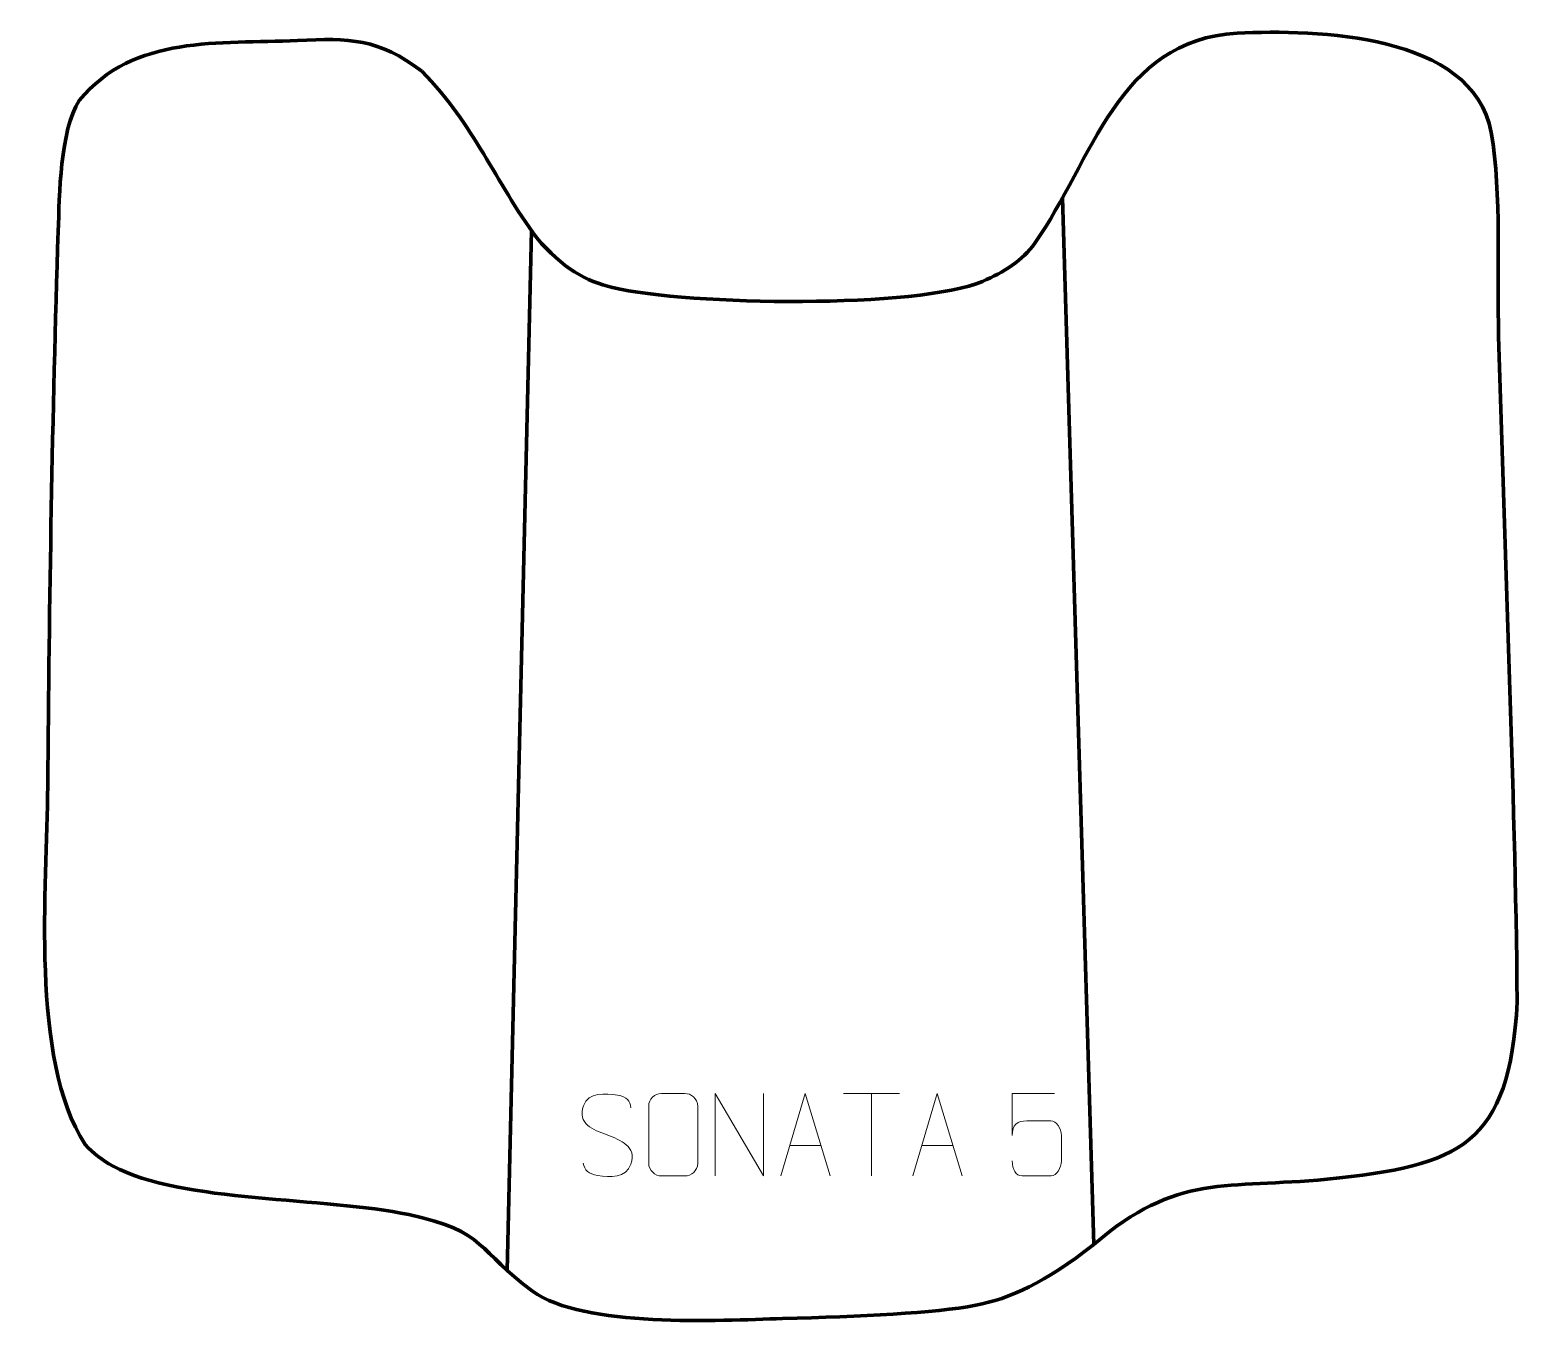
# Model space of a CAD drawing. Header units: millimetres. Extents: x -498 to -48, y 286 to 679.
import ezdxf

# ---------------------------------------------------------------- set-up
doc = ezdxf.new("R2010")
doc.units = ezdxf.units.MM
doc.header["$MEASUREMENT"] = 0
doc.layers.add('layer 2', color=7, linetype='Continuous')
doc.layers.add('layer 3', color=7, linetype='Continuous')

msp = doc.modelspace()

# ---------------------------------------------------------------- linework, layer by layer
at = {"layer": 'layer 2', "color": 140, "lineweight": 158}
for points in [[(-185.4417, 628.224), (-185.4417, 628.224), (-175.9842, 311.4326), (-175.9842, 311.4326)], [(-353.5005, 303.6277), (-353.5005, 303.6277), (-346.128, 618.3648), (-346.128, 618.3648)]]:
    msp.add_open_spline(points, degree=3, dxfattribs=at)
at = {"layer": 'layer 3', "color": 242, "lineweight": 158}
msp.add_open_spline([(-379.283, 666.588), (-362.9809, 649.78), (-357.4588, 633.6924), (-344.4969, 616.1059), (-344.4969, 616.1059), (-336.7, 606.958), (-329.456, 602.9617), (-321.6218, 601.1208), (-321.6218, 601.1208), (-298.2982, 595.6401), (-228.9889, 594.725), (-209.6074, 602.9832), (-209.6074, 602.9832), (-203.2261, 605.7021), (-197.5229, 609.2668), (-193.8014, 614.5531), (-193.8014, 614.5531), (-176.1787, 639.5857), (-168.9667, 675.956), (-132.5157, 678.1404), (-132.5157, 678.1404), (-108.5975, 679.138), (-61.4437, 678.2207), (-55.6668, 648.0322), (-55.6668, 648.0322), (-52.5255, 629.3079), (-53.9647, 605.7699), (-53.4357, 586.322), (-53.4357, 586.322), (-51.5919, 519.2868), (-48.5473, 451.8899), (-47.8087, 384.879), (-47.8087, 384.879), (-50.2438, 341.5114), (-64.6918, 335.3437), (-105.3578, 331.2161), (-105.3578, 331.2161), (-135.6427, 328.3086), (-150.9369, 333.1681), (-175.9842, 311.4326), (-175.9842, 311.4326), (-190.9831, 299.7716), (-201.2334, 295.1048), (-211.6786, 293.0723), (-211.6786, 293.0723), (-224.1363, 290.6482), (-246.4626, 289.7021), (-270.1701, 289.0409), (-270.1701, 289.0409), (-289.4171, 288.5041), (-330.3375, 286.1179), (-345.8372, 297.3796), (-345.8372, 297.3796), (-362.579, 309.5438), (-359.478, 315.4661), (-383.1882, 320.5128), (-383.1882, 320.5128), (-408.5437, 325.9098), (-452.0479, 323.9781), (-472.7103, 335.2277), (-472.7103, 335.2277), (-476.1471, 337.0988), (-478.5222, 338.927), (-481.2054, 341.7628), (-481.2054, 341.7628), (-497.9323, 367.873), (-492.7114, 419.3522), (-492.4983, 450.2116), (-492.4983, 450.2116), (-492.0127, 505.9791), (-491.1607, 562.478), (-489.315, 618.2034), (-489.315, 618.2034), (-488.9544, 629.0911), (-488.7687, 648.5083), (-482.976, 657.736), (-482.976, 657.736), (-466.37, 677.7922), (-440.6223, 674.7577), (-416.9383, 675.8876), (-416.9383, 675.8876), (-401.1977, 676.6386), (-392.3245, 676.5108), (-379.283, 666.588)], degree=3, knots=[0, 0, 0, 0, 0.04545455, 0.04545455, 0.04545455, 0.04545455, 0.09090909, 0.09090909, 0.09090909, 0.09090909, 0.13636364, 0.13636364, 0.13636364, 0.13636364, 0.18181818, 0.18181818, 0.18181818, 0.18181818, 0.22727273, 0.22727273, 0.22727273, 0.22727273, 0.27272727, 0.27272727, 0.27272727, 0.27272727, 0.31818182, 0.31818182, 0.31818182, 0.31818182, 0.36363636, 0.36363636, 0.36363636, 0.36363636, 0.40909091, 0.40909091, 0.40909091, 0.40909091, 0.45454545, 0.45454545, 0.45454545, 0.45454545, 0.5, 0.5, 0.5, 0.5, 0.54545455, 0.54545455, 0.54545455, 0.54545455, 0.59090909, 0.59090909, 0.59090909, 0.59090909, 0.63636364, 0.63636364, 0.63636364, 0.63636364, 0.68181818, 0.68181818, 0.68181818, 0.68181818, 0.72727273, 0.72727273, 0.72727273, 0.72727273, 0.77272727, 0.77272727, 0.77272727, 0.77272727, 0.81818182, 0.81818182, 0.81818182, 0.81818182, 0.86363636, 0.86363636, 0.86363636, 0.86363636, 0.90909091, 0.90909091, 0.90909091, 0.90909091, 1, 1, 1, 1], dxfattribs=at)
at = {"layer": 'layer 3', "color": 250, "lineweight": 9}
for points, knots in [([(-323.2146, 344.7006), (-327.4629, 346.171), (-332.371, 347.9668), (-330.3659, 353.4871), (-330.3659, 353.4871), (-328.8624, 357.627), (-323.6488, 357.2385), (-320.0452, 356.6374), (-320.0452, 356.6374), (-317.1846, 356.1602), (-316.3199, 354.947), (-316.0093, 352.8629)], [0, 0, 0, 0, 0.25, 0.25, 0.25, 0.25, 0.5, 0.5, 0.5, 0.5, 1, 1, 1, 1]), ([(-306.7342, 357.177), (-304.4085, 357.177), (-302.0824, 357.177), (-299.7563, 357.177), (-299.7563, 357.177), (-297.8097, 357.2126), (-295.8183, 355.721), (-295.7916, 353.2834), (-295.7916, 353.2834), (-295.792, 347.5365), (-295.792, 341.7892), (-295.7916, 336.0415), (-295.7916, 336.0415), (-295.9314, 333.7181), (-297.6086, 332.2385), (-299.7563, 332.2277), (-299.7563, 332.2277), (-302.0882, 332.2281), (-304.4201, 332.2281), (-306.7516, 332.2277), (-306.7516, 332.2277), (-308.6766, 332.1223), (-310.6487, 334.0068), (-310.6375, 336.0241), (-310.6375, 336.0241), (-310.6372, 341.7942), (-310.6372, 347.5639), (-310.6375, 353.3332), (-310.6375, 353.3332), (-310.6333, 355.4713), (-308.8866, 357.1905), (-306.7342, 357.177)], [0, 0, 0, 0, 0.11111111, 0.11111111, 0.11111111, 0.11111111, 0.22222222, 0.22222222, 0.22222222, 0.22222222, 0.33333333, 0.33333333, 0.33333333, 0.33333333, 0.44444444, 0.44444444, 0.44444444, 0.44444444, 0.55555556, 0.55555556, 0.55555556, 0.55555556, 0.66666667, 0.66666667, 0.66666667, 0.66666667, 0.77777778, 0.77777778, 0.77777778, 0.77777778, 1, 1, 1, 1]), ([(-290.542, 332.2238), (-290.542, 332.2238), (-290.542, 357.1773), (-290.542, 357.1773), (-290.542, 357.1773), (-290.542, 357.1773), (-275.8872, 332.2238), (-275.8872, 332.2238), (-275.8872, 332.2238), (-275.8872, 332.2238), (-275.8872, 357.1773), (-275.8872, 357.1773)], [0, 0, 0, 0, 0.25, 0.25, 0.25, 0.25, 0.5, 0.5, 0.5, 0.5, 1, 1, 1, 1]), ([(-270.6851, 332.2238), (-270.6851, 332.2238), (-263.3141, 357.1773), (-263.3141, 357.1773), (-263.3141, 357.1773), (-263.3141, 357.1773), (-255.7442, 332.2238), (-255.7442, 332.2238)], [0, 0, 0, 0, 0.33333333, 0.33333333, 0.33333333, 0.33333333, 1, 1, 1, 1]), ([(-230.6851, 332.2238), (-230.6851, 332.2238), (-223.3141, 357.1773), (-223.3141, 357.1773), (-223.3141, 357.1773), (-223.3141, 357.1773), (-215.7442, 332.2238), (-215.7442, 332.2238)], [0, 0, 0, 0, 0.33333333, 0.33333333, 0.33333333, 0.33333333, 1, 1, 1, 1]), ([(-187.8206, 357.1553), (-187.8206, 357.1553), (-200.6723, 357.1553), (-200.6723, 357.1553), (-200.6723, 357.1553), (-200.672, 352.9247), (-200.672, 348.6938), (-200.6723, 344.4626), (-200.6723, 344.4626), (-200.6726, 347.7727), (-199.0416, 348.8445), (-196.2296, 348.905), (-196.2296, 348.905), (-193.79, 348.9053), (-191.3505, 348.9053), (-188.9113, 348.905), (-188.9113, 348.905), (-187.2615, 348.9118), (-185.7866, 346.5313), (-185.7581, 344.4626), (-185.7581, 344.4626), (-185.7584, 341.8753), (-185.7584, 339.2877), (-185.7581, 336.7), (-185.7581, 336.7), (-185.7119, 334.7406), (-187.2113, 332.3043), (-188.8372, 332.2458), (-188.8372, 332.2458), (-190.7937, 332.2461), (-195.6887, 332.2461), (-197.6457, 332.2458), (-197.6457, 332.2458), (-199.4912, 332.237), (-200.5983, 334.2018), (-200.6191, 336.7529)], [0, 0, 0, 0, 0.1, 0.1, 0.1, 0.1, 0.2, 0.2, 0.2, 0.2, 0.3, 0.3, 0.3, 0.3, 0.4, 0.4, 0.4, 0.4, 0.5, 0.5, 0.5, 0.5, 0.6, 0.6, 0.6, 0.6, 0.7, 0.7, 0.7, 0.7, 0.8, 0.8, 0.8, 0.8, 1, 1, 1, 1]), ([(-323.2146, 344.7005), (-319.196, 343.0538), (-314.1665, 341.1655), (-316.0005, 335.8052), (-316.0005, 335.8052), (-317.4603, 331.5388), (-322.3711, 331.7955), (-326.0972, 332.3502), (-326.0972, 332.3502), (-328.8472, 332.76), (-330.0681, 333.9735), (-330.4461, 336.0857)], [0, 0, 0, 0, 0.25, 0.25, 0.25, 0.25, 0.5, 0.5, 0.5, 0.5, 1, 1, 1, 1])]:
    msp.add_open_spline(points, degree=3, knots=knots, dxfattribs=at)
for points in [[(-251.7083, 357.1538), (-251.7083, 357.1538), (-234.7211, 357.1538), (-234.7211, 357.1538)], [(-243.2145, 332.2238), (-243.2145, 332.2238), (-243.2145, 357.1773), (-243.2145, 357.1773)], [(-267.9625, 341.4732), (-267.9625, 341.4732), (-258.4668, 341.4732), (-258.4668, 341.4732)], [(-227.9625, 341.4732), (-227.9625, 341.4732), (-218.4668, 341.4732), (-218.4668, 341.4732)]]:
    msp.add_open_spline(points, degree=3, dxfattribs=at)

doc.saveas('drawing.dxf')
